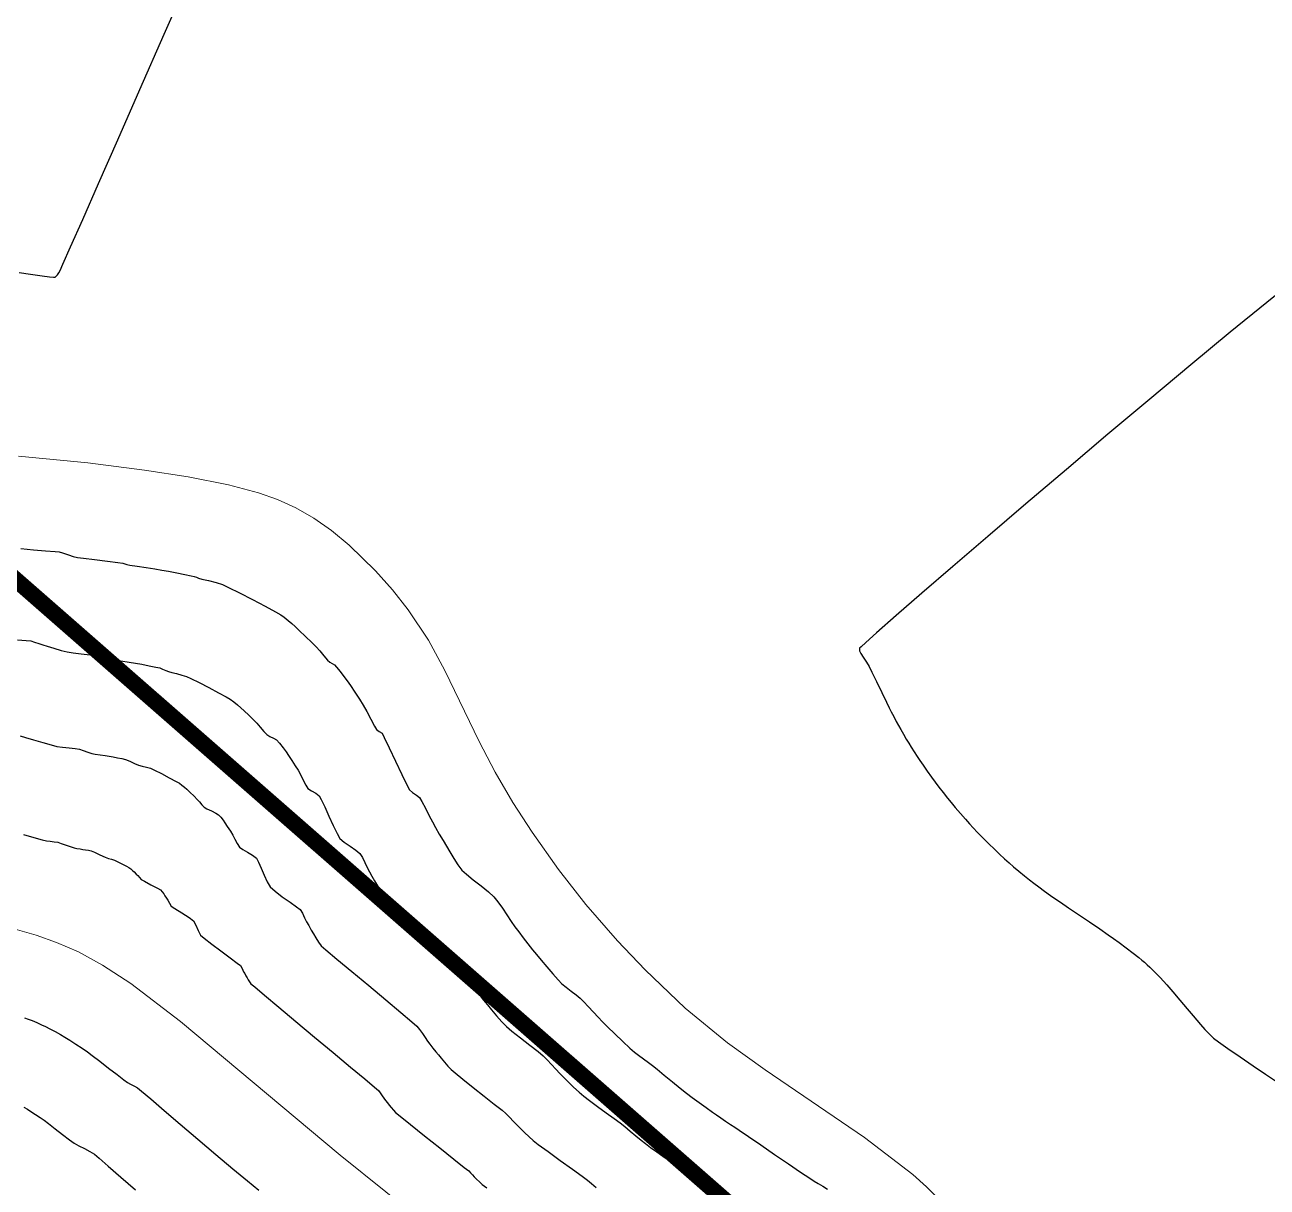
# Model space of a CAD drawing. Extents: x 27 to 849, y 0 to 853.
# Drawn here: x 583 to 659.6, y 647 to 718.6 of the extents above; entities that cross this region are included whole.
import ezdxf

# ---------------------------------------------------------------- set-up
doc = ezdxf.new("R2010")
doc.units = 0
doc.header["$LTSCALE"] = 2
for name, color, linetype in [('ARQ - PORTAS E ESQUADRIAS 1-50', 2, 'Continuous'), ('Curva 1 m', 5, 'Continuous'), ('Curva Mestra', 1, 'Continuous')]:
    doc.layers.add(name, color=color, linetype=linetype)

msp = doc.modelspace()

# ---------------------------------------------------------------- linework, layer by layer
at = {"layer": 'ARQ - PORTAS E ESQUADRIAS 1-50', "const_width": 1}
msp.add_lwpolyline([(619.662, 64.962), (532.953, 53.734), (488.222, 57.382), (464.071, 66.688), (452.245, 74.702), (148.786, 382.232), (76.606, 469.903), (65.463, 493.563), (62.139, 582.817), (440.601, 808.535), (802.504, 491.862), (619.662, 64.962)], close=True, dxfattribs=at)
at = {"layer": 'Curva 1 m', "linetype": 'Continuous', "lineweight": -3}
for points, elevation in [([(582.652, 703.346), (583.356, 703.247), (584.057, 703.15), (584.518, 703.092), (584.757, 703.069), (584.849, 703.068), (584.87, 703.072), (584.893, 703.084), (584.938, 703.122), (585.007, 703.205), (585.093, 703.338), (585.18, 703.489), (585.351, 703.873), (585.822, 704.942), (586.564, 706.625), (587.543, 708.85), (588.727, 711.543), (590.086, 714.633), (591.588, 718.048), (593.2, 721.716)], 51), ([(661.581, 703.141), (659.548, 701.514), (657.288, 699.671), (654.862, 697.668), (652.33, 695.555), (649.751, 693.388), (647.188, 691.219), (644.698, 689.101), (642.344, 687.087), (640.186, 685.23), (638.283, 683.585), (636.696, 682.203), (635.486, 681.138), (634.829, 680.55), (634.538, 680.281), (634.448, 680.19), (634.435, 680.172), (634.432, 680.132), (634.447, 680.041), (634.514, 679.881), (634.657, 679.642), (634.866, 679.339), (635.029, 679.079), (635.202, 678.729), (635.488, 678.139), (635.811, 677.469), (636.096, 676.879), (636.267, 676.53), (636.397, 676.275), (636.549, 675.981), (636.704, 675.688), (636.84, 675.437), (636.981, 675.185), (637.151, 674.891), (637.324, 674.597), (637.475, 674.345), (637.63, 674.097), (637.814, 673.808), (638.001, 673.52), (638.164, 673.275), (638.356, 672.994), (638.614, 672.625), (638.883, 672.245), (639.111, 671.931), (639.333, 671.638), (639.594, 671.299), (639.859, 670.963), (640.091, 670.677), (640.345, 670.376), (640.663, 670.01), (640.978, 669.652), (641.227, 669.375), (641.454, 669.129), (641.721, 668.846), (641.99, 668.565), (642.224, 668.327), (642.44, 668.113), (642.734, 667.827), (643.063, 667.511), (643.385, 667.207), (643.659, 666.958), (643.933, 666.721), (644.261, 666.448), (644.603, 666.168), (644.921, 665.912), (645.177, 665.711), (645.486, 665.48), (645.851, 665.216), (646.218, 664.956), (646.534, 664.733), (646.822, 664.536), (647.319, 664.2), (647.944, 663.778), (648.615, 663.324), (649.253, 662.891), (649.776, 662.534), (650.103, 662.306), (650.451, 662.047), (650.878, 661.722), (651.303, 661.393), (651.649, 661.123), (651.836, 660.974), (651.995, 660.838), (652.173, 660.679), (652.327, 660.537), (652.483, 660.386), (652.719, 660.153), (652.973, 659.899), (653.18, 659.682), (653.388, 659.442), (653.748, 659.018), (654.184, 658.5), (654.625, 657.976), (654.997, 657.536), (655.226, 657.269), (655.457, 657.006), (655.728, 656.701), (656.005, 656.404), (656.256, 656.163), (656.56, 655.935), (657.141, 655.524), (657.891, 655.005), (658.702, 654.45), (659.467, 653.933), (660.079, 653.528)], 51), ([(582.745, 686.341), (583.526, 686.269), (584.281, 686.204), (584.862, 686.154), (585.123, 686.128), (585.311, 686.071), (585.498, 686.007), (585.692, 685.947), (585.985, 685.859), (586.248, 685.791), (586.61, 685.74), (587.299, 685.655), (588.085, 685.56), (588.739, 685.481), (589.03, 685.444), (589.156, 685.401), (589.283, 685.357), (589.478, 685.325), (589.914, 685.257), (590.469, 685.171), (591.02, 685.084), (591.444, 685.013), (591.85, 684.938), (592.359, 684.841), (592.863, 684.742), (593.259, 684.663), (593.44, 684.624), (593.575, 684.567), (593.709, 684.508), (593.912, 684.458), (594.324, 684.361), (594.795, 684.24), (595.172, 684.122), (595.552, 683.945), (596.219, 683.611), (597.023, 683.196), (597.818, 682.78), (598.453, 682.441), (598.781, 682.255), (598.99, 682.103), (599.225, 681.912), (599.455, 681.714), (599.65, 681.541), (599.916, 681.293), (600.3, 680.923), (600.685, 680.545), (600.955, 680.273), (601.173, 680.032), (601.433, 679.733), (601.662, 679.468), (601.79, 679.332), (601.94, 679.251), (602.089, 679.169), (602.211, 679.029), (602.428, 678.757), (602.669, 678.445), (602.862, 678.185), (603.066, 677.891), (603.343, 677.48), (603.626, 677.046), (603.852, 676.685), (604.068, 676.298), (604.321, 675.819), (604.543, 675.398), (604.668, 675.185), (604.842, 675.072), (605.014, 674.959), (605.155, 674.683), (605.458, 674.05), (605.843, 673.237), (606.232, 672.417), (606.548, 671.766), (606.714, 671.459), (606.901, 671.302), (607.14, 671.144), (607.329, 670.989), (607.476, 670.745), (607.688, 670.329), (607.918, 669.868), (608.114, 669.489), (608.309, 669.143), (608.542, 668.739), (608.779, 668.335), (608.986, 667.991), (609.193, 667.643), (609.436, 667.238), (609.69, 666.841), (609.932, 666.521), (610.215, 666.259), (610.639, 665.918), (611.119, 665.543), (611.568, 665.179), (611.898, 664.873), (612.155, 664.557), (612.43, 664.168), (612.707, 663.753), (612.968, 663.357), (613.198, 663.028), (613.435, 662.713), (613.714, 662.35), (614.009, 661.972), (614.293, 661.613), (614.542, 661.307), (614.82, 660.974), (615.172, 660.56), (615.54, 660.134), (615.869, 659.764), (616.102, 659.519), (616.355, 659.303), (616.664, 659.066), (616.973, 658.829), (617.23, 658.616), (617.445, 658.403), (617.726, 658.105), (618.037, 657.771), (618.34, 657.446), (618.598, 657.177), (618.919, 656.861), (619.371, 656.423), (619.86, 655.955), (620.29, 655.549), (620.568, 655.299), (620.821, 655.103), (621.125, 654.885), (621.43, 654.67), (621.689, 654.48), (621.971, 654.251), (622.409, 653.887), (622.914, 653.467), (623.398, 653.068), (623.772, 652.769), (624.124, 652.505), (624.553, 652.194), (624.992, 651.879), (625.376, 651.608), (625.635, 651.426), (625.892, 651.25), (626.191, 651.049), (626.491, 650.848), (626.749, 650.674), (627.033, 650.481), (627.601, 650.094), (628.357, 649.578), (629.206, 648.999), (630.055, 648.421), (630.808, 647.909), (631.371, 647.528), (631.648, 647.342), (631.891, 647.195), (632.177, 647.029), (632.461, 646.861)], 49), ([(582.556, 680.704), (583.077, 680.67), (583.359, 680.642), (583.6, 680.574), (583.871, 680.481), (584.109, 680.401), (584.371, 680.319), (584.782, 680.193), (585.231, 680.062), (585.609, 679.968), (585.969, 679.912), (586.479, 679.85), (587.019, 679.79), (587.465, 679.74), (587.696, 679.708), (587.858, 679.656), (588.04, 679.587), (588.201, 679.533), (588.456, 679.488), (588.913, 679.417), (589.419, 679.34), (589.822, 679.275), (590.204, 679.206), (590.665, 679.12), (591.079, 679.038), (591.319, 678.983), (591.491, 678.914), (591.684, 678.824), (591.856, 678.751), (592.05, 678.7), (592.354, 678.628), (592.684, 678.545), (592.953, 678.462), (593.238, 678.329), (593.738, 678.078), (594.342, 677.767), (594.938, 677.455), (595.414, 677.201), (595.66, 677.062), (595.875, 676.901), (596.11, 676.704), (596.312, 676.526), (596.511, 676.34), (596.799, 676.063), (597.088, 675.779), (597.291, 675.575), (597.499, 675.336), (597.731, 675.061), (597.917, 674.869), (598.104, 674.761), (598.331, 674.654), (598.516, 674.544), (598.694, 674.346), (598.91, 674.062), (599.095, 673.806), (599.248, 673.585), (599.456, 673.277), (599.668, 672.951), (599.838, 672.681), (599.987, 672.404), (600.155, 672.068), (600.317, 671.757), (600.449, 671.556), (600.662, 671.404), (600.932, 671.256), (601.142, 671.102), (601.268, 670.874), (601.479, 670.42), (601.737, 669.847), (602.005, 669.261), (602.244, 668.769), (602.417, 668.477), (602.686, 668.235), (603.047, 667.985), (603.401, 667.747), (603.647, 667.537), (603.806, 667.296), (603.96, 666.991), (604.105, 666.677), (604.236, 666.412), (604.382, 666.153), (604.557, 665.85), (604.735, 665.547), (604.89, 665.289), (605.045, 665.028), (605.227, 664.724), (605.418, 664.426), (605.6, 664.186), (605.873, 663.94), (606.426, 663.477), (607.147, 662.884), (607.928, 662.244), (608.659, 661.642), (609.23, 661.162), (609.531, 660.89), (609.774, 660.584), (610.034, 660.206), (610.286, 659.824), (610.506, 659.506), (610.734, 659.204), (611.003, 658.856), (611.276, 658.51), (611.514, 658.216), (611.766, 657.91), (612.075, 657.542), (612.397, 657.175), (612.684, 656.875), (613.022, 656.587), (613.541, 656.175), (614.118, 655.726), (614.626, 655.328), (614.939, 655.069), (615.183, 654.826), (615.457, 654.534), (615.728, 654.239), (615.966, 653.99), (616.187, 653.769), (616.487, 653.473), (616.824, 653.146), (617.156, 652.834), (617.443, 652.581), (617.795, 652.308), (618.289, 651.949), (618.832, 651.561), (619.328, 651.206), (619.685, 650.942), (619.976, 650.709), (620.314, 650.429), (620.663, 650.137), (620.986, 649.868), (621.247, 649.659), (621.566, 649.421), (621.941, 649.149), (622.319, 648.881), (622.645, 648.652), (622.964, 648.434), (623.421, 648.125), (623.94, 647.776), (624.449, 647.434), (624.872, 647.149), (625.233, 646.903)], 48), ([(582.72, 674.794), (583.035, 674.699), (583.537, 674.548), (584.107, 674.38), (584.625, 674.233), (584.97, 674.145), (585.312, 674.094), (585.725, 674.049), (586.108, 674.009), (586.361, 673.972), (586.604, 673.894), (586.877, 673.79), (587.119, 673.709), (587.338, 673.667), (587.637, 673.621), (587.948, 673.577), (588.2, 673.537), (588.437, 673.496), (588.716, 673.448), (588.986, 673.395), (589.198, 673.343), (589.463, 673.236), (589.759, 673.098), (590.003, 672.994), (590.235, 672.931), (590.504, 672.869), (590.735, 672.801), (590.982, 672.684), (591.415, 672.465), (591.904, 672.211), (592.321, 671.989), (592.539, 671.868), (592.682, 671.761), (592.839, 671.63), (592.974, 671.511), (593.167, 671.329), (593.43, 671.073), (593.626, 670.877), (593.757, 670.724), (593.903, 670.547), (594.043, 670.406), (594.221, 670.301), (594.494, 670.163), (594.767, 670.025), (594.942, 669.918), (595.076, 669.774), (595.213, 669.59), (595.328, 669.426), (595.474, 669.215), (595.665, 668.927), (595.823, 668.676), (595.948, 668.431), (596.085, 668.15), (596.231, 667.926), (596.427, 667.785), (596.728, 667.615), (597.04, 667.431), (597.27, 667.246), (597.409, 667.01), (597.568, 666.639), (597.744, 666.212), (597.929, 665.805), (598.12, 665.496), (598.421, 665.216), (598.867, 664.88), (599.346, 664.543), (599.75, 664.26), (599.966, 664.086), (600.106, 663.86), (600.24, 663.58), (600.358, 663.336), (600.493, 663.098), (600.652, 662.825), (600.794, 662.587), (600.937, 662.347), (601.104, 662.075), (601.267, 661.852), (601.556, 661.599), (602.224, 661.037), (603.147, 660.269), (604.197, 659.397), (605.25, 658.522), (606.179, 657.748), (606.859, 657.175), (607.164, 656.907), (607.326, 656.703), (607.5, 656.451), (607.668, 656.196), (607.814, 655.985), (607.966, 655.783), (608.146, 655.551), (608.327, 655.32), (608.486, 655.124), (608.654, 654.921), (608.86, 654.675), (609.074, 654.43), (609.266, 654.23), (609.515, 654.021), (610.002, 653.629), (610.632, 653.129), (611.307, 652.594), (611.933, 652.098), (612.412, 651.716), (612.649, 651.521), (612.871, 651.297), (613.116, 651.032), (613.333, 650.802), (613.527, 650.609), (613.791, 650.349), (614.073, 650.081), (614.318, 649.862), (614.644, 649.615), (615.25, 649.171), (615.997, 648.629), (616.744, 648.088), (617.352, 647.648), (617.681, 647.405), (617.929, 647.205), (618.217, 646.965)], 47), ([(582.914, 668.723), (583.562, 668.536), (584.074, 668.391), (584.332, 668.323), (584.553, 668.293), (584.807, 668.269), (585.027, 668.236), (585.242, 668.168), (585.547, 668.058), (585.846, 667.949), (586.038, 667.885), (586.211, 667.852), (586.41, 667.824), (586.578, 667.799), (586.738, 667.772), (586.92, 667.74), (587.077, 667.702), (587.286, 667.617), (587.626, 667.467), (587.96, 667.318), (588.15, 667.237), (588.333, 667.19), (588.516, 667.141), (588.689, 667.057), (588.982, 666.907), (589.268, 666.756), (589.418, 666.674), (589.529, 666.588), (589.635, 666.496), (589.729, 666.407), (589.863, 666.277), (589.962, 666.178), (590.064, 666.058), (590.17, 665.943), (590.375, 665.828), (590.77, 665.618), (591.165, 665.409), (591.368, 665.293), (591.47, 665.175), (591.561, 665.047), (591.633, 664.943), (591.729, 664.798), (591.809, 664.672), (591.905, 664.478), (592.013, 664.297), (592.238, 664.147), (592.672, 663.883), (593.123, 663.599), (593.398, 663.39), (593.546, 663.123), (593.679, 662.787), (593.823, 662.515), (594.056, 662.314), (594.516, 661.959), (595.087, 661.533), (595.65, 661.116), (596.088, 660.789), (596.284, 660.634), (596.388, 660.452), (596.48, 660.259), (596.548, 660.14), (596.627, 660.004), (596.698, 659.885), (596.77, 659.765), (596.853, 659.629), (596.935, 659.517), (597.171, 659.315), (597.772, 658.809), (598.648, 658.076), (599.706, 657.191), (600.857, 656.23), (602.008, 655.268), (603.069, 654.38), (603.948, 653.644), (604.554, 653.133), (604.797, 652.924), (604.907, 652.782), (605.022, 652.61), (605.122, 652.463), (605.227, 652.324), (605.349, 652.168), (605.458, 652.033), (605.575, 651.891), (605.717, 651.725), (605.848, 651.586), (606.129, 651.356), (606.775, 650.838), (607.64, 650.146), (608.578, 649.398), (609.442, 648.71), (610.084, 648.196), (610.358, 647.974), (610.469, 647.861), (610.592, 647.729), (610.7, 647.614), (610.839, 647.476), (611.024, 647.297), (611.193, 647.144), (611.478, 646.932)], 46), ([(582.97, 657.42), (583.203, 657.338), (583.444, 657.241), (583.734, 657.118), (584.028, 656.989), (584.276, 656.874), (584.538, 656.741), (584.863, 656.567), (585.195, 656.384), (585.474, 656.223), (585.771, 656.039), (586.149, 655.796), (586.535, 655.54), (586.86, 655.316), (587.156, 655.096), (587.622, 654.739), (588.165, 654.319), (588.692, 653.913), (589.108, 653.593), (589.32, 653.436), (589.518, 653.325), (589.749, 653.207), (589.945, 653.094), (590.184, 652.896), (590.755, 652.412), (591.578, 651.711), (592.576, 650.862), (593.669, 649.933), (594.778, 648.993), (595.826, 648.112), (596.732, 647.356), (597.419, 646.796)], 44), ([(582.944, 651.9), (583.154, 651.779), (583.377, 651.641), (583.66, 651.459), (583.95, 651.266), (584.193, 651.099), (584.458, 650.899), (584.868, 650.58), (585.33, 650.219), (585.751, 649.896), (586.039, 649.689), (586.324, 649.525), (586.666, 649.349), (587.006, 649.172), (587.289, 649.004), (587.573, 648.769), (588.142, 648.274), (588.917, 647.594), (589.822, 646.804)], 43)]:
    msp.add_lwpolyline(points, dxfattribs=dict(at, elevation=elevation))
at = {"layer": 'Curva Mestra', "lineweight": 0}
for points, elevation in [([(582.602, 692.042), (586.886, 691.614), (590.364, 691.18), (593.066, 690.751), (595.561, 690.265), (597.391, 689.783), (598.57, 689.364), (599.707, 688.843), (600.813, 688.208), (601.902, 687.449), (602.989, 686.557), (604.62, 684.971), (605.663, 683.795), (606.629, 682.564), (607.867, 680.69), (608.886, 678.815), (611.01, 674.44), (611.992, 672.565), (613.082, 670.692), (614.265, 668.855), (615.89, 666.55), (617.57, 664.398), (619.52, 662.164), (621.231, 660.365), (623.693, 658.017), (626.297, 655.878), (628.626, 654.199), (634.75, 650.034), (637.723, 647.75), (638.566, 647), (640.029, 645.533)], 50), ([(579.943, 663.581), (583.693, 662.5), (584.956, 662.061), (586.297, 661.48), (587.794, 660.667), (589.526, 659.534), (592.602, 657.183), (602.43, 648.941), (608.068, 644.426)], 45)]:
    msp.add_lwpolyline(points, dxfattribs=dict(at, elevation=elevation)).dxf.unprotected_set("ltscale", 0)

doc.saveas('drawing.dxf')
